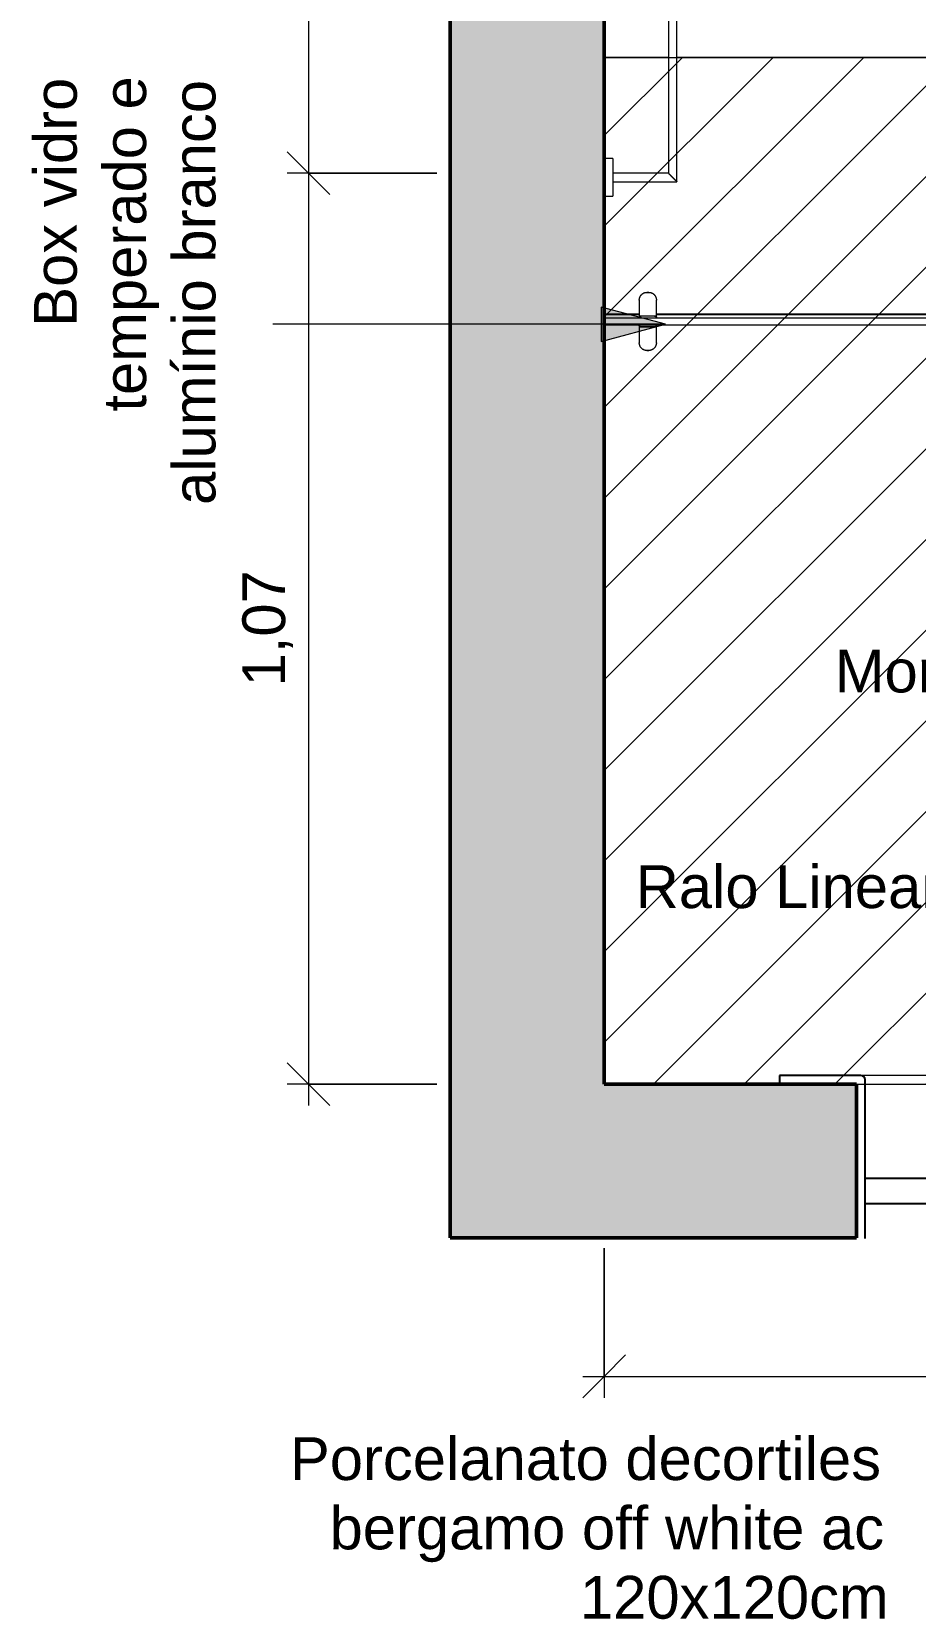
# Model space of a CAD drawing. Header units: millimetres. Extents: x 12743 to 28099, y -16955 to 3225.
# Drawn here: x 25242 to 26275, y -16955 to -15099 of the extents above; entities that cross this region are included whole.
import ezdxf

# ---------------------------------------------------------------- set-up
doc = ezdxf.new("R2010")
doc.units = ezdxf.units.MM
for name, color, linetype, lineweight in [('A-ANNO-DIMS', 211, 'Continuous', 9), ('A-ANNO-DIMS-25', 211, 'Continuous', 9), ('A-DETL-GENF', 92, 'Continuous', 9), ('A-DETL-THIN', 151, 'Continuous', 9), ('A-FLOR', 192, 'Continuous', 25), ('A-FLOR-PATT', 8, 'Continuous', 25), ('A-GENM', 13, 'Continuous', 9), ('A-GLAZ', 151, 'Continuous', 9), ('A-WALL', 113, 'Continuous', 25), ('A-WALL-PATT', 111, 'Continuous', 25), ('G-ANNO-TEXT', 231, 'Continuous', 9), ('I-FURN', 30, 'Continuous', 9)]:
    doc.layers.add(name, color=color, linetype=linetype, lineweight=lineweight)
doc.styles.add('@Arial Unicode MS', font='ARIALUNI.TTF', dxfattribs={"height": 50})
doc.styles.add('Arial', font='arial.ttf', dxfattribs={"height": 50})
doc.dimstyles.new('CRT_-__Metros_-_Linha_de_chamada_3_5_mm', dxfattribs={"dimscale": 304.8, "dimtxt": 50.292243, "dimasz": 0.164042, "dimexe": 0.082021, "dimexo": 0.0625, "dimgap": 0.04101, "dimtad": 1, "dimlfac": 0.001, "dimrnd": 0.01, "dimzin": 0, "dimdsep": 46, "dimtxsty": '@Arial Unicode MS', "dimblk1": 'OBLIQUE', "dimblk2": 'OBLIQUE', "dimsah": 1, "dimcen": 0.09, "dimdle": 0.082021, "dimazin": 0, "dimtfac": 1, "dimtdec": 4, "dimtix": 1, "dimtmove": 0, "dimatfit": 3, "dimfxl": 0.492126, "dimfxlon": 1, "dimtvp": 1, "dimtolj": 1, "dimtzin": 0, "dimarcsym": 2})
doc.dimstyles.new('CRT_-__Metros_-_Linha_de_chamada_3_5_mm_1', dxfattribs={"dimscale": 304.8, "dimtxt": 50.292243, "dimasz": 0.164042, "dimexe": 0.082021, "dimexo": 0.0625, "dimgap": 0.04101, "dimtad": 1, "dimdec": 0, "dimlfac": 0.1, "dimdsep": 46, "dimtxsty": '@Arial Unicode MS', "dimblk1": 'OBLIQUE', "dimblk2": 'OBLIQUE', "dimsah": 1, "dimcen": 0.09, "dimdle": 0.082021, "dimazin": 0, "dimtfac": 1, "dimtdec": 4, "dimtix": 1, "dimtmove": 0, "dimatfit": 3, "dimfxl": 0.492126, "dimfxlon": 1, "dimtvp": 1, "dimtolj": 1, "dimtzin": 0, "dimarcsym": 2})

# ---------------------------------------------------------------- blocks, each defined once
blk = doc.blocks.new('CRT_MGN_BNH_Box frontal F1 Tec-Vidro - CRT_MGN_BNH_Box frontal F1 Tec-Vidro-3529761-PLANTA BANHEIRO')
at = {"layer": 'A-GENM', "color": 9}
for p, q in [((-664, 13.3), (-664, -5.6)), ((-644, -5.6), (-644, 13.3)), ((-644, -5.6), (-664, -5.6)), ((-664, -17.8), (-664, -36.7)), ((-644, -17.8), (-664, -17.8)), ((-644, -36.7), (-644, -17.8))]:
    blk.add_line(p, q, dxfattribs=at)
at = {"layer": 'A-GENM', "color": 9, "flags": 128}
for points in [[(-664, 13.3), (-664, 13.7), (-664, 14.1), (-663.9, 14.4), (-663.9, 14.8), (-663.8, 15.1), (-663.7, 15.5), (-663.6, 15.8), (-663.5, 16.2), (-663.4, 16.5), (-663.3, 16.8), (-663.1, 17.2), (-663, 17.5), (-662.8, 17.8), (-662.6, 18.1), (-662.4, 18.4), (-662.2, 18.7), (-662, 19), (-661.8, 19.3), (-661.5, 19.5), (-661.3, 19.8), (-661, 20), (-660.7, 20.3), (-660.5, 20.5), (-660.2, 20.7), (-659.9, 20.9), (-659.6, 21.1), (-659.2, 21.3), (-658.9, 21.4), (-658.6, 21.6), (-658.3, 21.7), (-657.9, 21.9), (-657.6, 22), (-657.2, 22.1), (-656.9, 22.1), (-656.5, 22.2), (-656.2, 22.3), (-655.8, 22.3), (-655.5, 22.3), (-655.1, 22.3), (-655, 22.3)], [(-653, 22.3), (-653, 22.3), (-653, 22.3), (-653, 22.3), (-653, 22.3), (-653, 22.3), (-653, 22.3), (-653, 22.3), (-653.1, 22.3), (-653.1, 22.3), (-653.1, 22.3), (-653.1, 22.3), (-653.1, 22.3), (-653.1, 22.3), (-653.2, 22.3), (-653.2, 22.3), (-653.2, 22.3), (-653.2, 22.3), (-653.2, 22.3), (-653.3, 22.3), (-653.3, 22.3), (-653.3, 22.3), (-653.4, 22.3), (-653.4, 22.3), (-653.4, 22.3), (-653.5, 22.3), (-653.5, 22.3), (-653.5, 22.3), (-653.6, 22.3), (-653.6, 22.3), (-653.6, 22.3), (-653.7, 22.3), (-653.7, 22.3), (-653.8, 22.3), (-653.8, 22.3), (-653.8, 22.3), (-653.9, 22.3), (-653.9, 22.3), (-653.9, 22.3), (-654, 22.3), (-654, 22.3), (-654.1, 22.3), (-654.1, 22.3), (-654.1, 22.3), (-654.2, 22.3), (-654.2, 22.3), (-654.3, 22.3), (-654.3, 22.3), (-654.3, 22.3), (-654.4, 22.3), (-654.4, 22.3), (-654.5, 22.3), (-654.5, 22.3), (-654.5, 22.3), (-654.6, 22.3), (-654.6, 22.3), (-654.6, 22.3), (-654.7, 22.3), (-654.7, 22.3), (-654.7, 22.3), (-654.7, 22.3), (-654.8, 22.3), (-654.8, 22.3), (-654.8, 22.3), (-654.8, 22.3), (-654.9, 22.3), (-654.9, 22.3), (-654.9, 22.3), (-654.9, 22.3), (-654.9, 22.3), (-654.9, 22.3), (-655, 22.3), (-655, 22.3), (-655, 22.3), (-655, 22.3), (-655, 22.3), (-655, 22.3), (-655, 22.3), (-655, 22.3)], [(-655, 22.3), (-655, 22.3), (-655, 22.3), (-655, 22.3), (-655, 22.3), (-655, 22.3), (-655, 22.3), (-655, 22.3), (-654.9, 22.3), (-654.9, 22.3), (-654.9, 22.3), (-654.9, 22.3), (-654.9, 22.3), (-654.9, 22.3), (-654.8, 22.3), (-654.8, 22.3), (-654.8, 22.3), (-654.8, 22.3), (-654.8, 22.3), (-654.7, 22.3), (-654.7, 22.3), (-654.7, 22.3), (-654.6, 22.3), (-654.6, 22.3), (-654.6, 22.3), (-654.5, 22.3), (-654.5, 22.3), (-654.5, 22.3), (-654.4, 22.3), (-654.4, 22.3), (-654.4, 22.3), (-654.3, 22.3), (-654.3, 22.3), (-654.2, 22.3), (-654.2, 22.3), (-654.2, 22.3), (-654.1, 22.3), (-654.1, 22.3), (-654.1, 22.3), (-654, 22.3), (-654, 22.3), (-653.9, 22.3), (-653.9, 22.3), (-653.9, 22.3), (-653.8, 22.3), (-653.8, 22.3), (-653.7, 22.3), (-653.7, 22.3), (-653.7, 22.3), (-653.6, 22.3), (-653.6, 22.3), (-653.5, 22.3), (-653.5, 22.3), (-653.5, 22.3), (-653.4, 22.3), (-653.4, 22.3), (-653.4, 22.3), (-653.3, 22.3), (-653.3, 22.3), (-653.3, 22.3), (-653.3, 22.3), (-653.2, 22.3), (-653.2, 22.3), (-653.2, 22.3), (-653.2, 22.3), (-653.1, 22.3), (-653.1, 22.3), (-653.1, 22.3), (-653.1, 22.3), (-653.1, 22.3), (-653.1, 22.3), (-653, 22.3), (-653, 22.3), (-653, 22.3), (-653, 22.3), (-653, 22.3), (-653, 22.3), (-653, 22.3), (-653, 22.3)], [(-653, 22.3), (-652.6, 22.3), (-652.3, 22.3), (-651.9, 22.3), (-651.6, 22.2), (-651.2, 22.2), (-650.9, 22.1), (-650.5, 22), (-650.2, 21.9), (-649.8, 21.8), (-649.5, 21.6), (-649.2, 21.5), (-648.8, 21.3), (-648.5, 21.2), (-648.2, 21), (-647.9, 20.8), (-647.6, 20.6), (-647.3, 20.3), (-647.1, 20.1), (-646.8, 19.9), (-646.5, 19.6), (-646.3, 19.3), (-646.1, 19.1), (-645.8, 18.8), (-645.6, 18.5), (-645.4, 18.2), (-645.2, 17.9), (-645.1, 17.6), (-644.9, 17.3), (-644.7, 16.9), (-644.6, 16.6), (-644.5, 16.3), (-644.4, 15.9), (-644.3, 15.6), (-644.2, 15.2), (-644.1, 14.9), (-644.1, 14.5), (-644, 14.2), (-644, 13.8), (-644, 13.4), (-644, 13.3)], [(-663, -7.7), (-663, -7.7), (-663, -7.7), (-663.1, -7.7), (-663.1, -7.6), (-663.2, -7.6), (-663.2, -7.6), (-663.2, -7.6), (-663.3, -7.6), (-663.3, -7.6), (-663.4, -7.6), (-663.4, -7.6), (-663.4, -7.5), (-663.5, -7.5), (-663.5, -7.5), (-663.5, -7.5), (-663.6, -7.5), (-663.6, -7.4), (-663.6, -7.4), (-663.7, -7.4), (-663.7, -7.3), (-663.7, -7.3), (-663.8, -7.3), (-663.8, -7.2), (-663.8, -7.2), (-663.8, -7.2), (-663.9, -7.1), (-663.9, -7.1), (-663.9, -7.1), (-663.9, -7), (-663.9, -7), (-663.9, -6.9), (-664, -6.9), (-664, -6.9), (-664, -6.8), (-664, -6.8), (-664, -6.7), (-664, -6.7), (-664, -6.7), (-664, -6.6), (-664, -6.6), (-664, -6.5), (-664, -6.5), (-664, -6.5), (-664, -6.4), (-664, -6.4), (-664, -6.3), (-664, -6.3), (-663.9, -6.2), (-663.9, -6.2), (-663.9, -6.2), (-663.9, -6.1), (-663.9, -6.1), (-663.8, -6.1), (-663.8, -6), (-663.8, -6), (-663.8, -6), (-663.7, -5.9), (-663.7, -5.9), (-663.7, -5.9), (-663.7, -5.8), (-663.6, -5.8), (-663.6, -5.8), (-663.6, -5.8), (-663.5, -5.7), (-663.5, -5.7), (-663.5, -5.7), (-663.4, -5.7), (-663.4, -5.7), (-663.3, -5.6), (-663.3, -5.6), (-663.3, -5.6), (-663.2, -5.6), (-663.2, -5.6), (-663.1, -5.6), (-663.1, -5.6), (-663.1, -5.6), (-663, -5.6), (-663, -5.6), (-663, -5.6)], [(-663, -17.8), (-663, -17.8), (-663, -17.8), (-663.1, -17.7), (-663.1, -17.7), (-663.2, -17.7), (-663.2, -17.7), (-663.2, -17.7), (-663.3, -17.7), (-663.3, -17.7), (-663.4, -17.7), (-663.4, -17.7), (-663.4, -17.6), (-663.5, -17.6), (-663.5, -17.6), (-663.5, -17.6), (-663.6, -17.5), (-663.6, -17.5), (-663.6, -17.5), (-663.7, -17.5), (-663.7, -17.4), (-663.7, -17.4), (-663.8, -17.4), (-663.8, -17.3), (-663.8, -17.3), (-663.8, -17.3), (-663.9, -17.2), (-663.9, -17.2), (-663.9, -17.2), (-663.9, -17.1), (-663.9, -17.1), (-663.9, -17), (-664, -17), (-664, -17), (-664, -16.9), (-664, -16.9), (-664, -16.8), (-664, -16.8), (-664, -16.8), (-664, -16.7), (-664, -16.7), (-664, -16.6), (-664, -16.6), (-664, -16.6), (-664, -16.5), (-664, -16.5), (-664, -16.4), (-664, -16.4), (-663.9, -16.3), (-663.9, -16.3), (-663.9, -16.3), (-663.9, -16.2), (-663.9, -16.2), (-663.8, -16.2), (-663.8, -16.1), (-663.8, -16.1), (-663.8, -16.1), (-663.7, -16), (-663.7, -16), (-663.7, -16), (-663.7, -15.9), (-663.6, -15.9), (-663.6, -15.9), (-663.6, -15.9), (-663.5, -15.8), (-663.5, -15.8), (-663.5, -15.8), (-663.4, -15.8), (-663.4, -15.8), (-663.3, -15.7), (-663.3, -15.7), (-663.3, -15.7), (-663.2, -15.7), (-663.2, -15.7), (-663.1, -15.7), (-663.1, -15.7), (-663.1, -15.7), (-663, -15.7), (-663, -15.7), (-663, -15.7)], [(-645, -5.6), (-645.1, -5.6), (-645.1, -5.6), (-645.1, -5.6), (-645.2, -5.6), (-645.2, -5.6), (-645.3, -5.6), (-645.4, -5.6), (-645.5, -5.6), (-645.6, -5.6), (-645.8, -5.6), (-645.9, -5.6), (-646.1, -5.6), (-646.2, -5.6), (-646.4, -5.6), (-646.6, -5.6), (-646.8, -5.6), (-647, -5.6), (-647.3, -5.6), (-647.5, -5.6), (-647.8, -5.6), (-648, -5.6), (-648.3, -5.6), (-648.6, -5.6), (-648.9, -5.6), (-649.2, -5.6), (-649.5, -5.6), (-649.8, -5.6), (-650.1, -5.6), (-650.4, -5.6), (-650.8, -5.6), (-651.1, -5.6), (-651.4, -5.6), (-651.8, -5.6), (-652.1, -5.6), (-652.5, -5.6), (-652.8, -5.6), (-653.2, -5.6), (-653.5, -5.6), (-653.9, -5.6), (-654.3, -5.6), (-654.6, -5.6), (-655, -5.6), (-655.3, -5.6), (-655.7, -5.6), (-656, -5.6), (-656.4, -5.6), (-656.7, -5.6), (-657.1, -5.6), (-657.4, -5.6), (-657.7, -5.6), (-658, -5.6), (-658.4, -5.6), (-658.7, -5.6), (-659, -5.6), (-659.3, -5.6), (-659.6, -5.6), (-659.8, -5.6), (-660.1, -5.6), (-660.4, -5.6), (-660.6, -5.6), (-660.8, -5.6), (-661.1, -5.6), (-661.3, -5.6), (-661.5, -5.6), (-661.7, -5.6), (-661.8, -5.6), (-662, -5.6), (-662.2, -5.6), (-662.3, -5.6), (-662.4, -5.6), (-662.5, -5.6), (-662.6, -5.6), (-662.7, -5.6), (-662.8, -5.6), (-662.9, -5.6), (-662.9, -5.6), (-662.9, -5.6), (-662.9, -5.6), (-663, -5.6)], [(-663, -5.6), (-662.9, -5.6), (-662.9, -5.6), (-662.9, -5.6), (-662.8, -5.6), (-662.8, -5.6), (-662.7, -5.6), (-662.6, -5.6), (-662.5, -5.6), (-662.4, -5.6), (-662.2, -5.6), (-662.1, -5.6), (-661.9, -5.6)], [(-663, -17.8), (-662.9, -17.8), (-662.9, -17.8), (-662.9, -17.8), (-662.8, -17.8), (-662.8, -17.8), (-662.7, -17.8), (-662.6, -17.8), (-662.5, -17.8), (-662.4, -17.8), (-662.2, -17.8), (-662.1, -17.8), (-661.9, -17.8), (-661.8, -17.8), (-661.6, -17.8), (-661.4, -17.8), (-661.2, -17.8), (-661, -17.8), (-660.7, -17.8), (-660.5, -17.8), (-660.2, -17.8), (-660, -17.8), (-659.7, -17.8), (-659.4, -17.8), (-659.1, -17.8), (-658.8, -17.8), (-658.5, -17.8), (-658.2, -17.8), (-657.9, -17.8), (-657.6, -17.8), (-657.2, -17.8), (-656.9, -17.8), (-656.6, -17.8), (-656.2, -17.8), (-655.9, -17.8), (-655.5, -17.8), (-655.2, -17.8), (-654.8, -17.8), (-654.5, -17.8), (-654.1, -17.8), (-653.7, -17.8), (-653.4, -17.8), (-653, -17.8), (-652.7, -17.8), (-652.3, -17.8), (-652, -17.8), (-651.6, -17.8), (-651.3, -17.8), (-650.9, -17.8), (-650.6, -17.8), (-650.3, -17.8), (-650, -17.8), (-649.6, -17.8), (-649.3, -17.8), (-649, -17.8), (-648.7, -17.8), (-648.4, -17.8), (-648.2, -17.8), (-647.9, -17.8), (-647.6, -17.8), (-647.4, -17.8), (-647.2, -17.8), (-646.9, -17.8), (-646.7, -17.8), (-646.5, -17.8), (-646.3, -17.8), (-646.2, -17.8), (-646, -17.8), (-645.8, -17.8), (-645.7, -17.8), (-645.6, -17.8), (-645.5, -17.8), (-645.4, -17.8), (-645.3, -17.8), (-645.2, -17.8), (-645.1, -17.8), (-645.1, -17.8), (-645.1, -17.8), (-645.1, -17.8), (-645, -17.8)], [(-661.8, -17.8), (-662, -17.8), (-662.2, -17.8), (-662.3, -17.8), (-662.4, -17.8), (-662.5, -17.8), (-662.6, -17.8), (-662.7, -17.8), (-662.8, -17.8), (-662.9, -17.8), (-662.9, -17.8), (-662.9, -17.8), (-662.9, -17.8), (-663, -17.8)], [(-646.2, -5.6), (-646, -5.6), (-645.8, -5.6), (-645.7, -5.6), (-645.6, -5.6), (-645.5, -5.6), (-645.4, -5.6), (-645.3, -5.6), (-645.2, -5.6), (-645.1, -5.6), (-645.1, -5.6), (-645.1, -5.6), (-645.1, -5.6), (-645, -5.6)], [(-645, -17.8), (-645.1, -17.8), (-645.1, -17.8), (-645.1, -17.8), (-645.2, -17.8), (-645.2, -17.8), (-645.3, -17.8), (-645.4, -17.8), (-645.5, -17.8), (-645.6, -17.8), (-645.8, -17.8), (-645.9, -17.8), (-646.1, -17.8)], [(-645, -5.6), (-645, -5.6), (-645, -5.6), (-644.9, -5.6), (-644.9, -5.6), (-644.8, -5.6), (-644.8, -5.6), (-644.8, -5.6), (-644.7, -5.6), (-644.7, -5.6), (-644.6, -5.6), (-644.6, -5.7), (-644.6, -5.7), (-644.5, -5.7), (-644.5, -5.7), (-644.5, -5.7), (-644.4, -5.8), (-644.4, -5.8), (-644.4, -5.8), (-644.3, -5.8), (-644.3, -5.9), (-644.3, -5.9), (-644.2, -5.9), (-644.2, -6), (-644.2, -6), (-644.2, -6), (-644.1, -6.1), (-644.1, -6.1), (-644.1, -6.2), (-644.1, -6.2), (-644.1, -6.2), (-644.1, -6.3), (-644, -6.3), (-644, -6.3), (-644, -6.4), (-644, -6.4), (-644, -6.5), (-644, -6.5), (-644, -6.6), (-644, -6.6), (-644, -6.6), (-644, -6.7), (-644, -6.7), (-644, -6.8), (-644, -6.8), (-644, -6.8), (-644, -6.9), (-644, -6.9), (-644.1, -7), (-644.1, -7), (-644.1, -7), (-644.1, -7.1), (-644.1, -7.1), (-644.2, -7.2), (-644.2, -7.2), (-644.2, -7.2), (-644.2, -7.3), (-644.3, -7.3), (-644.3, -7.3), (-644.3, -7.4), (-644.3, -7.4), (-644.4, -7.4), (-644.4, -7.4), (-644.4, -7.5), (-644.5, -7.5), (-644.5, -7.5), (-644.5, -7.5), (-644.6, -7.5), (-644.6, -7.6), (-644.7, -7.6), (-644.7, -7.6), (-644.7, -7.6), (-644.8, -7.6), (-644.8, -7.6), (-644.9, -7.6), (-644.9, -7.6), (-644.9, -7.7), (-645, -7.7), (-645, -7.7), (-645, -7.7)], [(-645, -15.7), (-645, -15.7), (-645, -15.7), (-644.9, -15.7), (-644.9, -15.7), (-644.8, -15.7), (-644.8, -15.7), (-644.8, -15.7), (-644.7, -15.7), (-644.7, -15.7), (-644.6, -15.7), (-644.6, -15.8), (-644.6, -15.8), (-644.5, -15.8), (-644.5, -15.8), (-644.5, -15.8), (-644.4, -15.9), (-644.4, -15.9), (-644.4, -15.9), (-644.3, -15.9), (-644.3, -16), (-644.3, -16), (-644.2, -16), (-644.2, -16.1), (-644.2, -16.1), (-644.2, -16.1), (-644.1, -16.2), (-644.1, -16.2), (-644.1, -16.3), (-644.1, -16.3), (-644.1, -16.3), (-644.1, -16.4), (-644, -16.4), (-644, -16.4), (-644, -16.5), (-644, -16.5), (-644, -16.6), (-644, -16.6), (-644, -16.7), (-644, -16.7), (-644, -16.7), (-644, -16.8), (-644, -16.8), (-644, -16.9), (-644, -16.9), (-644, -16.9), (-644, -17), (-644, -17), (-644.1, -17.1), (-644.1, -17.1), (-644.1, -17.1), (-644.1, -17.2), (-644.1, -17.2), (-644.2, -17.3), (-644.2, -17.3), (-644.2, -17.3), (-644.2, -17.4), (-644.3, -17.4), (-644.3, -17.4), (-644.3, -17.5), (-644.3, -17.5), (-644.4, -17.5), (-644.4, -17.5), (-644.4, -17.6), (-644.5, -17.6), (-644.5, -17.6), (-644.5, -17.6), (-644.6, -17.6), (-644.6, -17.7), (-644.7, -17.7), (-644.7, -17.7), (-644.7, -17.7), (-644.8, -17.7), (-644.8, -17.7), (-644.9, -17.7), (-644.9, -17.7), (-644.9, -17.8), (-645, -17.8), (-645, -17.8), (-645, -17.8)], [(-655, -45.7), (-655.4, -45.7), (-655.7, -45.6), (-656.1, -45.6), (-656.4, -45.5), (-656.8, -45.5), (-657.1, -45.4), (-657.5, -45.3), (-657.8, -45.2), (-658.2, -45.1), (-658.5, -44.9), (-658.8, -44.8), (-659.2, -44.6), (-659.5, -44.5), (-659.8, -44.3), (-660.1, -44.1), (-660.4, -43.9), (-660.7, -43.7), (-660.9, -43.4), (-661.2, -43.2), (-661.5, -42.9), (-661.7, -42.7), (-661.9, -42.4), (-662.2, -42.1), (-662.4, -41.8), (-662.6, -41.5), (-662.8, -41.2), (-662.9, -40.9), (-663.1, -40.6), (-663.3, -40.3), (-663.4, -39.9), (-663.5, -39.6), (-663.6, -39.2), (-663.7, -38.9), (-663.8, -38.5), (-663.9, -38.2), (-663.9, -37.8), (-664, -37.5), (-664, -37.1), (-664, -36.8), (-664, -36.7)], [(-644, -36.7), (-644, -37), (-644, -37.4), (-644.1, -37.7), (-644.1, -38.1), (-644.2, -38.4), (-644.3, -38.8), (-644.4, -39.1), (-644.5, -39.5), (-644.6, -39.8), (-644.7, -40.2), (-644.9, -40.5), (-645, -40.8), (-645.2, -41.1), (-645.4, -41.4), (-645.6, -41.7), (-645.8, -42), (-646, -42.3), (-646.2, -42.6), (-646.5, -42.9), (-646.7, -43.1), (-647, -43.4), (-647.3, -43.6), (-647.5, -43.8), (-647.8, -44), (-648.1, -44.2), (-648.4, -44.4), (-648.8, -44.6), (-649.1, -44.8), (-649.4, -44.9), (-649.7, -45), (-650.1, -45.2), (-650.4, -45.3), (-650.8, -45.4), (-651.1, -45.5), (-651.5, -45.5), (-651.8, -45.6), (-652.2, -45.6), (-652.5, -45.6), (-652.9, -45.7), (-653, -45.7)], [(-655, -45.7), (-655, -45.7), (-655, -45.7), (-655, -45.7), (-655, -45.7), (-655, -45.7), (-655, -45.7), (-655, -45.7), (-654.9, -45.7), (-654.9, -45.7), (-654.9, -45.7), (-654.9, -45.7), (-654.9, -45.7), (-654.9, -45.7), (-654.8, -45.7), (-654.8, -45.7), (-654.8, -45.7), (-654.8, -45.7), (-654.8, -45.7), (-654.7, -45.7), (-654.7, -45.7), (-654.7, -45.7), (-654.6, -45.7), (-654.6, -45.7), (-654.6, -45.7), (-654.5, -45.7), (-654.5, -45.7), (-654.5, -45.7), (-654.4, -45.7), (-654.4, -45.7), (-654.4, -45.7), (-654.3, -45.7), (-654.3, -45.7), (-654.2, -45.7), (-654.2, -45.7), (-654.2, -45.7), (-654.1, -45.7), (-654.1, -45.7), (-654.1, -45.7), (-654, -45.7), (-654, -45.7), (-653.9, -45.7), (-653.9, -45.7), (-653.9, -45.7), (-653.8, -45.7), (-653.8, -45.7), (-653.7, -45.7), (-653.7, -45.7), (-653.7, -45.7), (-653.6, -45.7), (-653.6, -45.7), (-653.5, -45.7), (-653.5, -45.7), (-653.5, -45.7), (-653.4, -45.7), (-653.4, -45.7), (-653.4, -45.7), (-653.3, -45.7), (-653.3, -45.7), (-653.3, -45.7), (-653.3, -45.7), (-653.2, -45.7), (-653.2, -45.7), (-653.2, -45.7), (-653.2, -45.7), (-653.1, -45.7), (-653.1, -45.7), (-653.1, -45.7), (-653.1, -45.7), (-653.1, -45.7), (-653.1, -45.7), (-653, -45.7), (-653, -45.7), (-653, -45.7), (-653, -45.7), (-653, -45.7), (-653, -45.7), (-653, -45.7), (-653, -45.7)], [(-653, -45.7), (-653, -45.7), (-653, -45.7), (-653, -45.7), (-653, -45.7), (-653, -45.7), (-653, -45.7), (-653, -45.7), (-653.1, -45.7), (-653.1, -45.7), (-653.1, -45.7), (-653.1, -45.7), (-653.1, -45.7), (-653.1, -45.7), (-653.2, -45.7), (-653.2, -45.7), (-653.2, -45.7), (-653.2, -45.7), (-653.2, -45.7), (-653.3, -45.7), (-653.3, -45.7), (-653.3, -45.7), (-653.4, -45.7), (-653.4, -45.7), (-653.4, -45.7), (-653.5, -45.7), (-653.5, -45.7), (-653.5, -45.7), (-653.6, -45.7), (-653.6, -45.7), (-653.6, -45.7), (-653.7, -45.7), (-653.7, -45.7), (-653.8, -45.7), (-653.8, -45.7), (-653.8, -45.7), (-653.9, -45.7), (-653.9, -45.7), (-653.9, -45.7), (-654, -45.7), (-654, -45.7), (-654.1, -45.7), (-654.1, -45.7), (-654.1, -45.7), (-654.2, -45.7), (-654.2, -45.7), (-654.3, -45.7), (-654.3, -45.7), (-654.3, -45.7), (-654.4, -45.7), (-654.4, -45.7), (-654.5, -45.7), (-654.5, -45.7), (-654.5, -45.7), (-654.6, -45.7), (-654.6, -45.7), (-654.6, -45.7), (-654.7, -45.7), (-654.7, -45.7), (-654.7, -45.7), (-654.7, -45.7), (-654.8, -45.7), (-654.8, -45.7), (-654.8, -45.7), (-654.8, -45.7), (-654.9, -45.7), (-654.9, -45.7), (-654.9, -45.7), (-654.9, -45.7), (-654.9, -45.7), (-654.9, -45.7), (-655, -45.7), (-655, -45.7), (-655, -45.7), (-655, -45.7), (-655, -45.7), (-655, -45.7), (-655, -45.7), (-655, -45.7)]]:
    blk.add_lwpolyline(points, dxfattribs=at)
blk = doc.blocks.new('CRT-POR-Folha-Madeira-Face Based vidro - CRT-POR-Folha-Madeira-Face Based vidro-4438602-PLANTA BANHEIRO')
at = {"layer": 'A-GENM'}
for p, q in [((1551.4, -15434), (796.4, -15434)), ((796.4, -15434), (796.4, -15442)), ((796.4, -15442), (1551.4, -15442)), ((1551.4, -15442), (1551.4, -15434))]:
    blk.add_line(p, q, dxfattribs=at)
blk = doc.blocks.new('Janela basculante e folha fixa - 80 x 160 cm-4197805-PLANTA BANHEIRO')
at = {"layer": 'A-GLAZ', "lineweight": 25}
for p, q in [((-413.2, 100), (-508.2, 100)), ((-508.2, 100), (-508.2, 90)), ((-408.2, 90), (-408.2, 95)), ((391.8, 95), (391.8, 90)), ((486.8, 100), (396.8, 100)), ((491.8, 100), (486.8, 100)), ((491.8, 90), (491.8, 100)), ((-408.2, -90.5), (-408.2, 90)), ((391.8, 90), (391.8, -90.5)), ((-408.2, -50), (-408.2, -20)), ((-408.2, -20), (391.8, -20)), ((391.8, -20), (391.8, -50)), ((391.8, -50), (-408.2, -50)), ((-508.2, -90), (-508.2, -90.5)), ((491.8, -90.5), (491.8, -90))]:
    blk.add_line(p, q, dxfattribs=at)
at = {"layer": 'A-GLAZ'}
for p, q in [((396.8, 100), (-413.2, 100)), ((-418.2, -90), (-418.2, 90)), ((401.8, 90), (401.8, -90))]:
    blk.add_line(p, q, dxfattribs=at)
at = {"layer": 'A-GLAZ', "lineweight": 25}
for centre, start, end in [((-413.2, 95), 360, 90), ((396.8, 95), 90, 180)]:
    blk.add_arc(centre, 5, start, end, dxfattribs=at)
at = {"layer": 'A-GLAZ'}
for points in [[(-413.2, 100), (-412.7, 100), (-412.1, 99.9), (-411.3, 99.6), (-410.8, 99.4), (-410.4, 99.2), (-410.1, 98.9), (-409.7, 98.6), (-409.4, 98.3), (-409.1, 98), (-408.8, 97.5), (-408.6, 96.9), (-408.3, 96.1), (-408.2, 95.4), (-408.2, 95)], [(396.8, 100), (396.4, 100), (395.7, 99.9), (394.9, 99.6), (394.4, 99.4), (394, 99.2), (393.7, 98.9), (393.3, 98.6), (393, 98.3), (392.8, 98), (392.5, 97.5), (392.2, 96.9), (391.9, 96.1), (391.8, 95.4), (391.8, 95)]]:
    blk.add_open_spline(points, degree=3, knots=[0, 0, 0, 0, 0.166667, 0.25, 0.333333, 0.375, 0.416667, 0.5, 0.541667, 0.583333, 0.666667, 0.75, 0.833333, 1, 1, 1, 1], dxfattribs=at)
blk = doc.blocks.new('CABIDEIRO 60CM - CABIDEIRO 60CM-4683106-PLANTA BANHEIRO')
at = {"layer": 'I-FURN', "color": 55}
for p, q in [((-5, 85), (-5, 10)), ((460, 85), (-5, 85)), ((5, 10), (5, 75)), ((5, 75), (460, 75)), ((-22, 10), (-22, 0)), ((-22, 10), (22, 10)), ((22, 0), (22, 10))]:
    blk.add_line(p, q, dxfattribs=at)
at = {"layer": 'I-FURN', "color": 9}
for p, q in [((605, 85), (460, 85)), ((460, 75), (595, 75)), ((595, 75), (595, 10)), ((605, 10), (605, 85)), ((578, 10), (578, 0)), ((578, 10), (622, 10)), ((622, 0), (622, 10))]:
    blk.add_line(p, q, dxfattribs=at)
at = {"layer": 'I-FURN', "color": 55}
blk.add_open_spline([(5, 75), (5, 75), (4.9, 75.1), (4.6, 75.4), (4.3, 75.7), (4, 76), (3.8, 76.2), (3.5, 76.5), (3.1, 76.9), (2.6, 77.4), (2.2, 77.8), (1.9, 78.1), (1.6, 78.4), (1.3, 78.7), (1, 79), (0.7, 79.3), (0.3, 79.7), (0, 80), (-0.3, 80.3), (-0.7, 80.7), (-1, 81), (-1.3, 81.3), (-1.6, 81.6), (-1.9, 81.9), (-2.2, 82.2), (-2.5, 82.5), (-2.8, 82.8), (-3.1, 83.1), (-3.5, 83.5), (-3.8, 83.8), (-4, 84), (-4.3, 84.3), (-4.6, 84.6), (-4.9, 84.9), (-5, 85), (-5, 85)], degree=3, knots=[0, 0, 0, 0, 0.083333, 0.125, 0.166667, 0.208333, 0.229167, 0.25, 0.291667, 0.333333, 0.354167, 0.375, 0.395833, 0.416667, 0.4375, 0.458333, 0.479167, 0.5, 0.520833, 0.541667, 0.5625, 0.583333, 0.604167, 0.625, 0.645833, 0.666667, 0.6875, 0.708333, 0.75, 0.770833, 0.791667, 0.833333, 0.875, 0.916667, 1, 1, 1, 1], dxfattribs=at)
at = {"layer": 'I-FURN', "color": 9}
blk.add_open_spline([(595, 75), (595, 75), (595.1, 75.1), (595.4, 75.4), (595.7, 75.7), (596, 76), (596.2, 76.2), (596.5, 76.5), (596.9, 76.9), (597.4, 77.4), (597.8, 77.8), (598.1, 78.1), (598.4, 78.4), (598.7, 78.7), (599, 79), (599.3, 79.3), (599.7, 79.7), (600, 80), (600.3, 80.3), (600.7, 80.7), (601, 81), (601.3, 81.3), (601.6, 81.6), (601.9, 81.9), (602.2, 82.2), (602.5, 82.5), (602.8, 82.8), (603.1, 83.1), (603.5, 83.5), (603.8, 83.8), (604, 84), (604.3, 84.3), (604.6, 84.6), (604.9, 84.9), (605, 85), (605, 85)], degree=3, knots=[0, 0, 0, 0, 0.083333, 0.125, 0.166667, 0.208333, 0.229167, 0.25, 0.291667, 0.333333, 0.354167, 0.375, 0.395833, 0.416667, 0.4375, 0.458333, 0.479167, 0.5, 0.520833, 0.541667, 0.5625, 0.583333, 0.604167, 0.625, 0.645833, 0.666667, 0.6875, 0.708333, 0.75, 0.770833, 0.791667, 0.833333, 0.875, 0.916667, 1, 1, 1, 1], dxfattribs=at)
blk = doc.blocks.new('DIMBLOCK24-PLANTA BANHEIRO')
at = {"layer": 'A-ANNO-DIMS-25'}
for p, q in [((25911.2, -16521.4), (25911.2, -16696.4)), ((25911.2, -16671.4), (25911.2, -16521.4)), ((27321.2, -16521.4), (27321.2, -16696.4)), ((27321.2, -16671.4), (27321.2, -16521.4)), ((25886.2, -16671.4), (27346.2, -16671.4))]:
    blk.add_line(p, q, dxfattribs=at)
at = {"layer": 'A-ANNO-DIMS-25', "lineweight": 18}
for p, q in [((25911.2, -16671.4), (25936.2, -16646.4)), ((27321.2, -16671.4), (27346.2, -16646.4)), ((25911.2, -16671.4), (25886.2, -16696.4)), ((27321.2, -16671.4), (27296.2, -16696.4))]:
    blk.add_line(p, q, dxfattribs=at)
at = {"layer": 'A-ANNO-DIMS-25', "color": 0, "insert": (26548.6, -16594), "char_height": 50, "width": 162.337, "attachment_point": 1, "line_spacing_factor": 1.117605, "style": '@Arial Unicode MS'}
blk.add_mtext('1,41', dxfattribs=at)
blk = doc.blocks.new('_Oblique')
at = {"color": 0, "linetype": 'ByBlock', "lineweight": -2}
blk.add_line((-0.5, -0.5), (0.5, 0.5), dxfattribs=at)
blk = doc.blocks.new('DIMBLOCK26-PLANTA BANHEIRO')
at = {"layer": 'A-ANNO-DIMS-25', "lineweight": 18}
for p, q in [((25565.6, -14669.7), (25540.6, -14644.7)), ((25565.6, -14669.7), (25590.6, -14694.7)), ((25565.6, -15264.7), (25540.6, -15239.7)), ((25565.6, -15264.7), (25590.6, -15289.7))]:
    blk.add_line(p, q, dxfattribs=at)
at = {"layer": 'A-ANNO-DIMS-25'}
for p, q in [((25715.6, -14669.7), (25540.6, -14669.7)), ((25565.6, -14669.7), (25565.6, -15264.7)), ((25565.6, -14669.7), (25715.6, -14669.7)), ((25715.6, -15264.7), (25540.6, -15264.7)), ((25565.6, -15264.7), (25715.6, -15264.7))]:
    blk.add_line(p, q, dxfattribs=at)
at = {"layer": 'A-ANNO-DIMS-25', "color": 0, "insert": (25488.2, -15005.9), "char_height": 50, "width": 92.937, "attachment_point": 1, "rotation": 90, "line_spacing_factor": 1.117605, "style": '@Arial Unicode MS'}
blk.add_mtext('60', dxfattribs=at)
blk = doc.blocks.new('DIMBLOCK27-PLANTA BANHEIRO')
at = {"layer": 'A-ANNO-DIMS-25', "lineweight": 18}
for p, q in [((25565.6, -15264.7), (25540.6, -15239.7)), ((25565.6, -15264.7), (25590.6, -15289.7)), ((25565.6, -16329.7), (25540.6, -16304.7)), ((25565.6, -16329.7), (25590.6, -16354.7))]:
    blk.add_line(p, q, dxfattribs=at)
at = {"layer": 'A-ANNO-DIMS-25'}
for p, q in [((25715.6, -15264.7), (25540.6, -15264.7)), ((25565.6, -15264.7), (25565.6, -16354.7)), ((25565.6, -15264.7), (25715.6, -15264.7)), ((25715.6, -16329.7), (25540.6, -16329.7)), ((25565.6, -16329.7), (25715.6, -16329.7))]:
    blk.add_line(p, q, dxfattribs=at)
at = {"layer": 'A-ANNO-DIMS-25', "color": 0, "insert": (25488.2, -15864.8), "char_height": 50, "width": 162.337, "attachment_point": 1, "rotation": 90, "line_spacing_factor": 1.117605, "style": '@Arial Unicode MS'}
blk.add_mtext('1,07', dxfattribs=at)

msp = doc.modelspace()

# ---------------------------------------------------------------- hatches: boundary and pattern name
at = {"layer": 'A-DETL-GENF'}
h = msp.add_hatch(dxfattribs=at)
h.set_pattern_fill('FP_7', style=0, pattern_type=2)
h.set_pattern_definition([(45, (25115.86, 0), (-53.033, 53.033), [])])
h.paths.add_polyline_path([(26600.308, -16329.651), (27111.239, -16329.651), (27111.239, -15129.651), (25911.239, -15129.651), (25911.239, -16329.651)])
at = {"layer": 'A-FLOR-PATT', "lineweight": 9}
h = msp.add_hatch(dxfattribs=at)
h.set_pattern_fill('FP_11', color=9, style=0, pattern_type=2)
h.set_pattern_definition([(90, (43911.2, 1670.3), (-1200, 7e-14), []), (180, (43911.2, 1670.3), (-1e-13, -1200), [])])
h.paths.add_polyline_path([(27294.344, -15409.53), (27294.344, -15409.293), (27294.145, -15409.139), (27293.056, -15409.379), (27294.145, -15409.506)])
h.paths.add_polyline_path([(27285.604, -15409.581), (27282.854, -15409.502), (27285.225, -15409.507), (27285.341, -15409.53)])
h.paths.add_polyline_path([(27285.845, -15409.386), (27285.845, -15409.139), (27285.604, -15409.29)])
h.paths.add_polyline_path([(27278.66, -15409.397), (27281.968, -15409.452), (27281.29, -15409.564), (27279.208, -15409.462)])
h.paths.add_polyline_path([(25911.239, -15429.651), (25952.239, -15429.651), (25952.239, -15412.993), (25954.875, -15406.629), (25958.309, -15404.793), (25962.239, -15403.993), (25964.144, -15404.24), (25967.239, -15405.258), (25969.602, -15406.629), (25972.239, -15412.993), (25972.365, -15429.651), (27321.239, -15429.651), (27321.239, -15427.91), (26616.239, -15427.91), (26616.239, -15419.91), (27321.239, -15419.91), (27321.239, -15399.901), (27305.499, -15399.901), (27305.499, -15400.651), (27303.532, -15400.651), (27303.532, -15403.151), (27305.499, -15403.151), (27305.499, -15409.139), (27299.685, -15409.415), (27299.134, -15409.51), (27296.121, -15409.576), (27290.321, -15409.617), (27285.677, -15409.522), (27285.604, -15409.377), (27271.462, -15409.139), (27271.462, -15403.151), (27273.43, -15403.151), (27273.43, -15400.651), (27271.462, -15400.651), (27271.462, -15362.195), (27273.23, -15362.195), (27273.23, -15361.651), (27282.391, -15361.651), (27280.949, -15326.894), (27277.225, -15228.895), (27276.913, -15228.151), (27251.239, -15228.151), (27251.239, -15226.933), (27250.839, -15226.293), (27250.439, -15226.933), (27250.439, -15228.151), (27244.239, -15228.151), (27244.239, -15235.151), (27221.239, -15235.151), (27221.239, -15206.886), (27185.527, -15202.793), (27179.721, -15201.172), (27170.857, -15196.286), (27164.336, -15190.522), (27158.717, -15182.509), (27155.296, -15174.141), (27153.803, -15164.116), (27153.337, -15149.192), (27144.057, -15149.192), (27127.543, -15150.566), (27111.239, -15154.733), (27101.239, -15158.18), (27101.239, -15163.425), (26976.261, -15206.307), (26953.626, -15212.884), (26926.72, -15217.903), (26899.502, -15220.255), (26872.159, -15219.924), (26844.981, -15216.911), (26817.307, -15210.953), (26790.818, -15202.405), (26767.034, -15192.2), (26742.686, -15178.731), (26718.71, -15161.923), (26702.724, -15147.689), (26688.249, -15130.912), (26676.177, -15112.522), (26666.431, -15092.192), (26660.016, -15073.369), (26655.689, -15051.7), (26654.239, -15029.651), (26655.689, -15007.601), (26660.472, -14984.554), (26667.145, -14965.017), (26677.951, -14943.708), (26689.27, -14926.87), (26704.348, -14909.892), (26721.762, -14894.943), (26743.084, -14880.297), (26769.749, -14865.936), (26792.989, -14856.058), (26818.723, -14847.949), (26846.024, -14842.275), (26873.326, -14839.364), (26900.628, -14839.144), (26927.93, -14841.615), (26953.725, -14846.446), (26985.396, -14855.947), (27101.239, -14895.877), (27101.365, -14901.166), (27111.483, -14904.653), (27127.543, -14908.736), (27146.345, -14910.11), (27153.445, -14910.11), (27154.287, -14891.504), (27155.465, -14884.746), (27158.937, -14876.288), (27164.557, -14868.491), (27171.787, -14862.244), (27180.295, -14857.832), (27189.746, -14855.502), (27209.941, -14853.323), (27226.629, -14851.771), (27247.216, -14849.972), (27266.226, -14848.82), (27282.854, -14848.059), (27297.016, -14847.919), (27321.239, -14847.151), (27321.239, -14675.028), (27311.239, -14675.028), (27311.239, -14658.028), (27266.239, -14658.028), (27266.239, -14662.389), (27308.283, -14662.389), (27308.283, -14784.625), (27266.239, -14784.625), (27266.068, -14794.322), (27265.559, -14795.54), (27264.774, -14796.563), (27263.706, -14797.372), (27262.378, -14797.878), (27261.192, -14798.022), (27259.944, -14797.858), (27258.702, -14797.33), (27257.678, -14796.53), (27256.908, -14795.528), (27256.405, -14794.289), (27256.239, -14791.734), (27256.239, -14784.625), (27202.283, -14784.625), (27202.283, -14662.389), (27256.239, -14662.389), (27256.409, -14648.028), (27311.239, -14648.028), (27311.239, -14631.028), (27321.239, -14631.028), (27321.239, -14629.651), (26801.239, -14629.651), (26801.239, -13659.651), (26821.239, -13659.651), (26821.239, -13329.651), (26811.239, -13329.651), (26811.239, -13339.651), (26716.239, -13339.651), (26712.703, -13338.186), (26711.239, -13334.651), (26711.239, -13329.651), (26041.239, -13329.651), (26041.239, -14029.651), (26011.239, -14029.651), (26011.239, -13334.651), (26009.774, -13338.186), (26006.239, -13339.651), (25911.239, -13339.651), (25911.239, -14647.651), (25921.239, -14647.651), (25921.239, -14664.651), (25996.239, -14664.821), (25996.068, -15274.651), (25921.239, -15274.651), (25921.239, -15291.651), (25911.239, -15291.651), (25911.239, -15354.915)])
h.paths.add_polyline_path([(27296.121, -15409.379), (27296.121, -15409.139), (27295.937, -15409.34)])
h.paths.add_polyline_path([(27321.239, -15366.401), (27321.239, -15242.151), (27311.239, -15242.151), (27311.239, -15228.151), (27285.181, -15228.151), (27286.269, -15251.105), (27288.101, -15302.404), (27290.391, -15361.651), (27303.732, -15361.651), (27303.732, -15362.195), (27305.499, -15362.195), (27305.499, -15366.401), (27310.156, -15366.401)])
h.paths.add_polyline_path([(25945.063, -15264.651), (25986.239, -15264.651), (25986.239, -14674.651), (25921.239, -14674.651), (25921.239, -14691.651), (25911.239, -14691.651), (25911.239, -15247.651), (25921.239, -15247.651), (25921.239, -15264.651)])
h = msp.add_hatch(dxfattribs=at)
h.set_pattern_fill('FP_12', color=9, style=0, pattern_type=2)
h.set_pattern_definition([(90, (27111.2, -15129.7), (-1200, 7e-14), []), (180, (27111.2, -15129.7), (-1e-13, -1200), [])])
h.paths.add_polyline_path([(26214.774, -16321.115), (26216.104, -16323.631), (26216.068, -16323.357), (26215.569, -16322.151)])
h.paths.add_polyline_path([(26211.239, -16319.651), (26214.774, -16321.115), (26213.739, -16320.321), (26212.533, -16319.821)])
h.paths.add_polyline_path([(27246.113, -16329.651), (27321.239, -16329.651), (27321.239, -15934.651), (27311.239, -15934.651), (27311.239, -15894.651), (27286.239, -15894.651), (27286.102, -15965.625), (27284.711, -15968.878), (27280.842, -15969.422), (27278.992, -15968.092), (27278.239, -15965.338), (27278.07, -15892.164), (27277.207, -15891.554), (27275.194, -15889.712), (27273.4, -15887.28), (27271.239, -15887.508), (27271.239, -15894.651), (27251.239, -15894.651), (27251.239, -16219.651), (27196.239, -16219.651), (27196.239, -15900.099), (27194.263, -15905.405), (27191.137, -15911.987), (27185.065, -15921.5), (27181.097, -15926.394), (27172.979, -15934.009), (27167.791, -15938.019), (27162.201, -15941.438), (27155.632, -15944.574), (27149.349, -15946.835), (27142.071, -15948.586), (27137.054, -15949.221), (27123.364, -15949.666), (27109.918, -15948.085), (27096.589, -15943.561), (27084.35, -15936.309), (27074.077, -15927.106), (27065.255, -15915.249), (27059.344, -15903.482), (27055.334, -15889.412), (27053.98, -15874.78), (27055.334, -15860.149), (27060.029, -15844.717), (27066.541, -15832.226), (27075.682, -15820.822), (27086.328, -15811.837), (27098.566, -15805.141), (27111.733, -15801.114), (27125.483, -15799.78), (27130.883, -15800.025), (27140.884, -15800.78), (27146.675, -15801.992), (27152.169, -15803.645), (27159.887, -15806.938), (27165.966, -15810.363), (27170.88, -15813.753), (27179.441, -15821.41), (27183.04, -15825.597), (27187.596, -15831.609), (27191.302, -15838.032), (27194.59, -15844.826), (27196.239, -15848.842), (27196.239, -15519.651), (27251.239, -15519.651), (27251.239, -15844.651), (27271.239, -15844.651), (27271.487, -15858.128), (27271.668, -15856.205), (27273.439, -15851.973), (27274.659, -15850.451), (27276.342, -15848.464), (27278.239, -15847.014), (27278.239, -15733.645), (27277.87, -15733.78), (27267.509, -15733.747), (27264.818, -15732.758), (27262.225, -15729.761), (27258.29, -15720.685), (27257.216, -15716.351), (27256.321, -15709.366), (27256.058, -15703.78), (27256.47, -15696.238), (27257.925, -15688.205), (27258.892, -15684.689), (27262.311, -15677.7), (27265.096, -15674.7), (27267.601, -15673.78), (27277.87, -15673.78), (27280.653, -15674.803), (27283.246, -15677.8), (27285.78, -15683.686), (27286.986, -15687.465), (27321.239, -15682.652), (27321.239, -15429.651), (25972.239, -15429.651), (25972.239, -15431.894), (25971.189, -15431.894), (25972.239, -15432.943), (25971.189, -15433.993), (26667.239, -15433.993), (26667.239, -15441.993), (25971.189, -15441.993), (25972.239, -15443.042), (25971.189, -15444.091), (25972.239, -15444.091), (25972.239, -15462.993), (25969.602, -15469.357), (25965.622, -15471.341), (25962.239, -15471.993), (25960.215, -15471.713), (25957.239, -15470.727), (25954.875, -15469.357), (25952.239, -15462.993), (25952.239, -15444.091), (25953.288, -15444.091), (25952.239, -15443.042), (25953.288, -15441.993), (25912.239, -15441.993), (25912.239, -15433.993), (25953.288, -15433.993), (25952.239, -15432.943), (25953.288, -15431.894), (25952.239, -15431.769), (25952.239, -15429.651), (25911.239, -15429.651), (25911.239, -16329.651), (26116.239, -16329.651), (26116.239, -16319.651), (27116.239, -16319.651), (27116.239, -16329.651), (27245.743, -16329.651)])
h.paths.add_polyline_path([(27016.239, -16324.651), (27017.703, -16321.115), (27016.908, -16322.151), (27016.409, -16323.357)])
h.paths.add_polyline_path([(27017.703, -16321.115), (27021.239, -16319.651), (27019.944, -16319.821), (27018.739, -16320.321)])
h.paths.add_polyline_path([(27311.239, -15844.651), (27311.239, -15804.651), (27321.239, -15804.651), (27321.239, -15724.909), (27286.825, -15720.073), (27286.239, -15722.493), (27286.239, -15844.651), (27310.156, -15844.651)])
h.paths.add_polyline_path([(27291.051, -15708.644), (27291.256, -15708.33), (27292.057, -15706.148), (27291.753, -15706.641), (27291.088, -15708.538)])
h.paths.add_polyline_path([(27292.339, -15703.78), (27291.753, -15700.586), (27292.057, -15702.228)])
at = {"layer": 'A-WALL-PATT'}
msp.add_hatch(color=256, dxfattribs=at).paths.add_polyline_path([(25911.239, -16509.651), (25911.239, -13329.651), (25731.239, -13329.651), (25731.239, -16509.651)])
h = msp.add_hatch(color=256, dxfattribs=at)
h.paths.add_polyline_path([(27473.967, -16509.651), (27473.967, -16329.651), (27026.239, -16329.651), (27026.239, -16509.651), (27037.137, -16509.651)])
h.paths.add_polyline_path([(25911.239, -16509.651), (26206.239, -16509.651), (26206.239, -16329.651), (25911.239, -16329.651)])
at = {"layer": 'G-ANNO-TEXT'}
msp.add_hatch(color=7, dxfattribs=at).paths.add_polyline_path([(25982.835, -15441.23), (25907.835, -15421.134), (25907.835, -15461.326)])

# ---------------------------------------------------------------- linework, layer by layer
at = {"layer": 'A-DETL-THIN'}
for p, q in [((27111.239, -15129.651), (25911.239, -15129.651)), ((25911.239, -15129.651), (25911.239, -16329.651)), ((25911.239, -16329.651), (27111.239, -16329.651))]:
    msp.add_line(p, q, dxfattribs=at)
at = {"layer": 'A-FLOR'}
for p, q in [((25911.239, -15429.651), (25952.239, -15429.651)), ((25972.365, -15429.651), (27321.239, -15429.651))]:
    msp.add_line(p, q, dxfattribs=at)
at = {"layer": 'A-WALL', "lineweight": 50}
for p, q in [((25731.239, -13329.651), (25731.239, -16509.651)), ((25911.239, -16329.651), (25911.239, -13329.651)), ((26206.239, -16329.651), (25911.239, -16329.651)), ((26206.239, -16509.651), (26206.239, -16329.651)), ((25731.239, -16509.651), (26206.239, -16509.651))]:
    msp.add_line(p, q, dxfattribs=at)
at = {"layer": 'G-ANNO-TEXT', "color": 7}
for p, q in [((25982.835, -15441.23), (25907.835, -15421.134)), ((25907.835, -15421.134), (25907.835, -15461.326)), ((25982.835, -15441.23), (25523.922, -15441.23)), ((25907.835, -15461.326), (25982.835, -15441.23))]:
    msp.add_line(p, q, dxfattribs=at)

# ---------------------------------------------------------------- block references
at = {"layer": 'A-GENM', "color": 9}
msp.add_blockref('CRT_MGN_BNH_Box frontal F1 Tec-Vidro - CRT_MGN_BNH_Box frontal F1 Tec-Vidro-3529761-PLANTA BANHEIRO', (26616.239, -15426.334), dxfattribs=at)
at = {"layer": 'A-GENM', "color": 55}
msp.add_blockref('CRT-POR-Folha-Madeira-Face Based vidro - CRT-POR-Folha-Madeira-Face Based vidro-4438602-PLANTA BANHEIRO', (25115.859, 0), dxfattribs=at)
at = {"layer": 'A-GLAZ'}
msp.add_blockref('Janela basculante e folha fixa - 80 x 160 cm-4197805-PLANTA BANHEIRO', (26624.427, -16419.651), dxfattribs=at)
at = {"layer": 'I-FURN', "color": 55, "rotation": 270.0000000000003}
msp.add_blockref('CABIDEIRO 60CM - CABIDEIRO 60CM-4683106-PLANTA BANHEIRO', (25911.239, -14669.651), dxfattribs=at)

# ---------------------------------------------------------------- texts
at = {"layer": 'G-ANNO-TEXT', "color": 7, "char_height": 50, "attachment_point": 1, "rotation": 90, "style": 'Arial'}
for s, insert, width in [('Box vidro ', (25244.614, -15444.244), 364.76781), ('temperado e ', (25325.643, -15543.463), 485.02094), ('alumínio branco', (25406.671, -15652.603), 617.29937)]:
    msp.add_mtext(s, dxfattribs=dict(at, insert=insert, width=width))
at = {"layer": 'G-ANNO-TEXT', "color": 7, "char_height": 50, "attachment_point": 1, "style": 'Arial'}
for s, insert, width in [('Monocomando Link ', (26180.775, -15821.78), 755.59047), ('Ralo Linear Tigre 70 cm Inox', (25948.015, -16073.908), 1112.34141), ('Porcelanato decortiles ', (25543.824, -16742.643), 859.80984), ('bergamo off white ac ', (25590.126, -16823.672), 803.69172), ('120x120cm', (25882.822, -16904.7), 448.945)]:
    msp.add_mtext(s, dxfattribs=dict(at, insert=insert, width=width))

# ---------------------------------------------------------------- dimensions: what is measured, and where the dimension line sits
at = {"layer": 'A-ANNO-DIMS'}
for base, p1, p2, dimstyle, override, picture, middle in [((25565.609113841, -15264.650771996), (25715.609113841, -14669.650771996), (25715.609113841, -15264.650771996), 'CRT_-__Metros_-_Linha_de_chamada_3_5_mm_1', {"dimpost": '<>', "dimfxl": 595}, 'DIMBLOCK26-PLANTA BANHEIRO', (25527.5634111, -14967.150771996)), ((25565.609113841, -16329.650771996), (25715.609113841, -15264.650771996), (25715.609113841, -16329.650771996), 'CRT_-__Metros_-_Linha_de_chamada_3_5_mm', {"dimpost": '<>', "dimfxl": 1065}, 'DIMBLOCK27-PLANTA BANHEIRO', (25527.5634111, -15797.150771996))]:
    dim = msp.add_linear_dim(base=base, p1=p1, p2=p2, angle=90, dimstyle=dimstyle, override=override, dxfattribs=at)
    dim.commit()
    dim.dimension.update_dxf_attribs({"geometry": picture, "text_midpoint": middle})
dim = msp.add_linear_dim(base=(27321.239, -16671.385), p1=(25911.239, -16521.385), p2=(27321.239, -16521.385), dimstyle='CRT_-__Metros_-_Linha_de_chamada_3_5_mm', override={"dimpost": '<>', "dimfxl": 1410}, dxfattribs=at)
dim.commit()
dim.dimension.update_dxf_attribs({"geometry": 'DIMBLOCK24-PLANTA BANHEIRO', "text_midpoint": (26616.239, -16633.766)})

doc.saveas('drawing.dxf')
